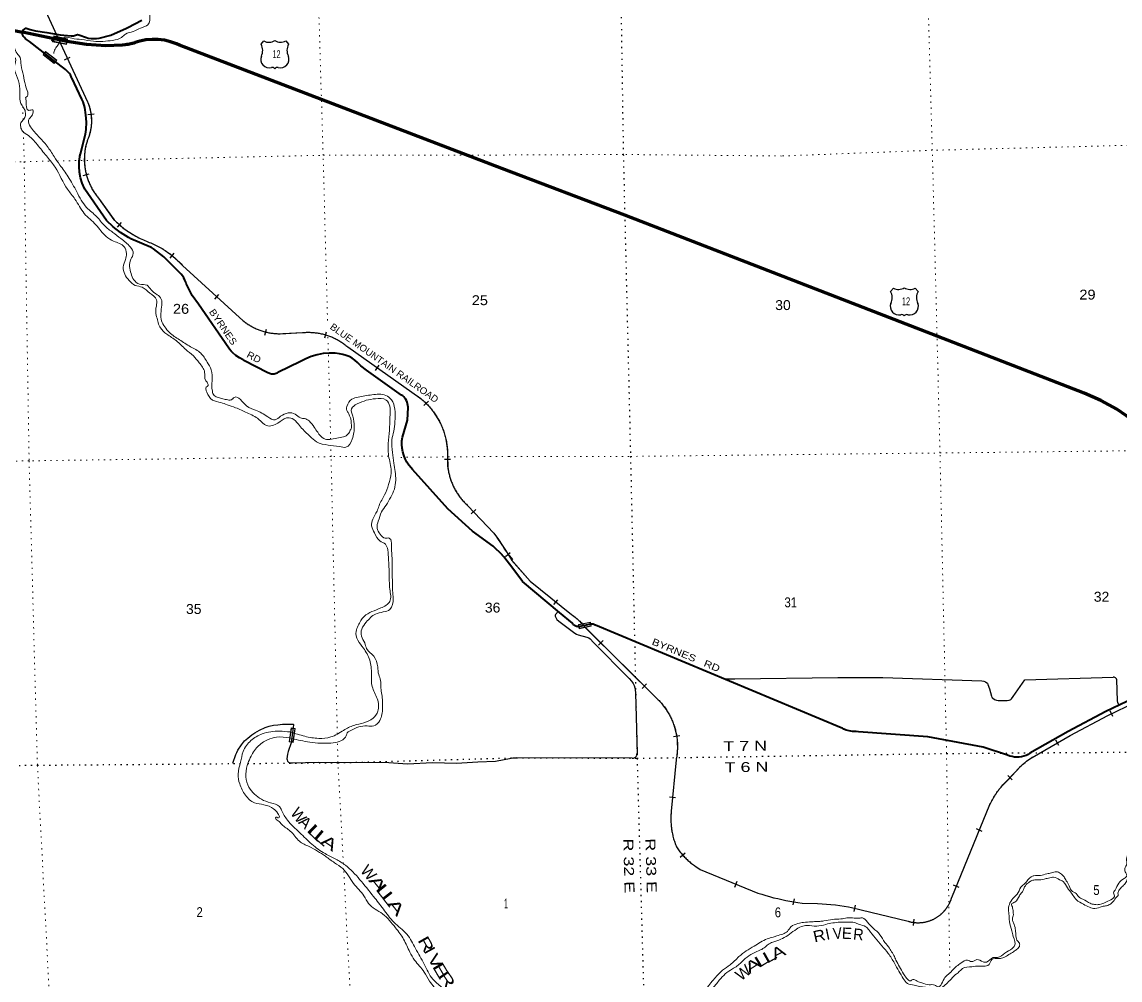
# Model space of a CAD drawing. Header units: feet. Extents: x 505285 to 763886, y -543582 to -353855.
# Drawn here: x 563900 to 583289, y -532716 to -515792 of the extents above; entities that cross this region are included whole.
import ezdxf
from ezdxf.enums import TextEntityAlignment as Align

# ---------------------------------------------------------------- set-up
doc = ezdxf.new("R2010")
doc.units = ezdxf.units.FT
doc.header["$LTSCALE"] = 70
doc.header["$PDMODE"] = 32
doc.header["$PDSIZE"] = 35
doc.linetypes.add('DOTTED', pattern=[1.5, 0.3, -1.2])
for name, color, linetype, lineweight in [('16', 7, 'Continuous', 25), ('20', 7, 'Continuous', 70), ('26', 7, 'Continuous', 40), ('27', 7, 'Continuous', 13), ('29', 7, 'Continuous', 25), ('31', 7, 'Continuous', 13), ('34', 7, 'Continuous', 25), ('39', 7, 'Continuous', 13), ('57', 7, 'Continuous', 13), ('6', 7, 'DOTTED', 25), ('61', 7, 'Continuous', 13), ('7', 7, 'DOTTED', 13)]:
    doc.layers.add(name, color=color, linetype=linetype, lineweight=lineweight)
doc.layers.add('41', color=7, linetype='Continuous')
doc.layers.add('55', color=7, linetype='Continuous')

msp = doc.modelspace()

# ---------------------------------------------------------------- linework, layer by layer
at = {"layer": '16'}
for p, q in [((568122.34, -516185.84), (568173.65, -516127.08)), ((568365.41, -516121.11), (568365.13, -516121.31)), ((568557.5, -516126.99), (568608.89, -516185.84)), ((579237.21, -520551.14), (579288.52, -520492.38)), ((579480.28, -520486.41), (579480, -520486.61)), ((579672.37, -520492.29), (579723.76, -520551.14))]:
    msp.add_line(p, q, dxfattribs=at)
for centre, radius, start, end in [((568264.73, -515969.42), 182.07, 239.97227, 303.45418), ((568466.51, -515969.92), 181.52, 236.33975, 300.08743), ((568466.5, -515969.42), 182.07, 236.54582, 236.59441), ((567929.36, -516296.47), 222.05, 332.97043, 29.75871), ((568801.86, -516296.47), 222.05, 150.24129, 207.02957), ((568268.55, -516451.37), 151.42, 159.09177, 283.81923), ((568462.67, -516451.37), 151.42, 256.18077, 20.90823), ((579044.23, -520661.77), 222.05, 332.97043, 29.75871), ((579379.6, -520334.72), 182.07, 239.97227, 303.45418), ((579581.38, -520335.22), 181.52, 236.33975, 300.08743), ((579581.37, -520334.72), 182.07, 236.54582, 236.59441), ((579916.73, -520661.77), 222.05, 150.24129, 207.02957), ((579383.42, -520816.67), 151.42, 159.09177, 283.81923), ((579577.54, -520816.67), 151.42, 256.18077, 20.90823)]:
    msp.add_arc(centre, radius, start, end, dxfattribs=at)
for centre, major_axis, start_param, end_param in [((568323.89, -516650.19), (-19.56, 51.67), 4.95877769, 6.28318531), ((568407.34, -516650.19), (19.56, 51.67), 0, 1.32637542), ((579438.76, -521015.49), (-19.56, 51.67), 4.95877769, 6.28318531), ((579522.21, -521015.49), (19.56, 51.67), 0, 1.32637542)]:
    msp.add_ellipse(centre, major_axis=major_axis, ratio=0.929097, start_param=start_param, end_param=end_param, dxfattribs=at)
at = {"layer": '20'}
for points in [[(563674.7, -515926.62), (563907.76, -515974.38)], [(572372.79, -518378.67), (566683, -516200.05), (566627.9, -516176.01), (566523.96, -516140.36), (566416.86, -516115.77), (566307.77, -516102.51), (566197.9, -516100.73), (566088.44, -516110.44), (565980.59, -516131.54), (565900.55, -516156.12), (565875.55, -516163.8), (565850.55, -516170.38), (565848.03, -516171.12), (565773, -516187.57), (565749.84, -516192.65), (565723, -516195.47), (565670, -516201.05), (565384.16, -516211.89), (565037.61, -516191.91), (564695.05, -516135.81), (563907.76, -515974.38)], [(589014.96, -526442.06), (588914.28, -526422.33), (588816.2, -526392.19), (588690.58, -526338.09), (588461.23, -526216.76), (588270.81, -526088.91), (588245.81, -526072.13), (588220.81, -526056.93), (584356.74, -523404.72), (583402.39, -522748.88), (583232.38, -522633.23), (582953.01, -522476.45), (582658.78, -522349.74), (580059.83, -521340.35), (574544.87, -519204.71), (572372.79, -518378.67)]]:
    msp.add_lwpolyline(points, dxfattribs=at)
at = {"layer": '26'}
msp.add_line((563907.55, -515974.84), (563907.76, -515974.38), dxfattribs=at)
for points in [[(563907.76, -515974.38), (563924, -515939.05), (563948.6, -515912.33), (563965.28, -515904.54), (563977, -515904.05), (564046, -515926.05), (564141, -515949.05), (564337, -515977.05), (564575, -516017.05), (564772, -516039.05), (564812.02, -516034.21), (564880, -516016.05), (564904.32, -516017.52), (565037.78, -516067.59), (565068, -516078.05), (565124.52, -516084.27), (565215.72, -516085.39), (565263, -516077.05), (565472, -516026.05), (565747, -515900.05), (565767.09, -515890.21)], [(565767.09, -515890.21), (565896, -515827.05), (566014.23, -515758.28)], [(563939.04, -516060.85), (563937.38, -516059.13), (563929.18, -516048.73), (563922.11, -516037.53), (563916.26, -516025.65), (563911.68, -516013.23), (563908.42, -516000.39), (563906.52, -515987.28), (563907.76, -515974.38)], [(564490.84, -516495.26), (564032, -516139.05), (563979, -516104.05), (563961.81, -516087.8), (563942.47, -516065.71), (563939.04, -516060.85)], [(564936.73, -518546.02), (564917.93, -518447.82), (564909.5, -518348.2), (564911.53, -518248.24), (564920.86, -518174.05), (564922.17, -518163.58), (564932.58, -518124.05), (565025, -517773.05), (565035.13, -517689.48), (565039.57, -517559.84), (565030.44, -517430.44), (565007.83, -517302.71), (564979.19, -517203.05), (564975.09, -517188.78), (564958.15, -517153.05), (564780.7, -516778.63), (564776.87, -516770.55), (564754.62, -516728.63), (564739.73, -516704.64), (564718.62, -516677.44), (564694.78, -516652.6), (564668.48, -516630.39), (564640, -516611.05), (564490.84, -516495.26)], [(572547.28, -525424.5), (572427.58, -525265.05), (572408.33, -525239.15), (572386.16, -525215.05), (572382.66, -525211.24), (572219.67, -525054.78), (571854, -524786.05), (571421, -524395.05), (570798, -523695.05), (570774.12, -523670.66), (570732.15, -523620.37), (570695.67, -523565.96), (570665.08, -523508.05), (570640.71, -523447.25), (570622.83, -523384.23), (570611.63, -523319.7), (570607.24, -523254.34), (570609.71, -523188.89), (570619, -523124.05), (570709, -522824.05), (570718.12, -522601.03), (570718.06, -522598.29), (570715.61, -522567.29), (570709.93, -522536.72), (570701.08, -522506.9), (570689.17, -522478.17), (570674.32, -522450.85), (570662.23, -522434.88), (570644.76, -522415.79), (570625.39, -522398.63), (570604.33, -522383.59), (569985, -521945.05), (569882, -521868.05), (569865.59, -521847.99), (569824.53, -521804.87), (569779.2, -521766.27), (569730.08, -521732.63), (569677.71, -521704.31), (569622.67, -521681.62), (569565.56, -521664.8), (569507, -521654.05), (569432.25, -521645.15), (569325.04, -521642.01), (569218.09, -521650.08), (569112.57, -521669.3), (569009.64, -521699.44), (568910.42, -521740.17), (568816, -521791.05), (568417, -521987.05), (568403.94, -521994.89), (568388.61, -522002.13), (568372.6, -522007.73), (568356.1, -522011.63), (568339.27, -522013.78), (568322.32, -522014.16), (568305.42, -522012.77), (568288.76, -522009.62), (568272.52, -522004.74), (568256.87, -521998.19), (568242, -521990.05), (567820, -521770.05), (567804.72, -521762.85), (567739.16, -521726.64), (567677.75, -521683.78), (567621.16, -521634.74), (567595, -521606.77), (567564.9, -521574.6), (567552.89, -521557.05), (567019, -520777.05), (566906, -520626.05), (566798, -520414.05), (566791.34, -520390.03), (566776.99, -520351.22), (566758.66, -520314.12), (566736.55, -520279.14), (566710.9, -520246.66), (566682, -520217.05), (566407, -519940.05), (566220, -519801.56), (566188.6, -519778.31), (566170, -519770.35), (565821, -519621.05), (565778.6, -519598.71), (565639.89, -519513.15), (565510.89, -519413.57), (565393, -519301.05), (565011, -518747.05), (565004.49, -518733.85), (564965.68, -518641.71), (564936.73, -518546.02)], [(573942.54, -526430.59), (573722.87, -526475.6), (573719.93, -526475.29), (573706.68, -526473.49), (573693.69, -526470.32), (573681.1, -526465.81), (573669.05, -526460), (573657.68, -526452.97), (573647.11, -526444.79), (573637.44, -526435.55), (573628.8, -526425.35), (573621.27, -526414.3), (573390.44, -526224.49), (572740.85, -525677.85), (572547.28, -525424.5)], [(583533, -527734.7), (583039.71, -527970.73), (582371.12, -528324.6), (581697.47, -528710.77), (581667.39, -528729.31), (581629.61, -528747.85), (581590.09, -528762.34), (581549.27, -528772.62), (581507.6, -528778.58), (581465.54, -528780.15), (581423.54, -528777.31), (581382.07, -528770.1), (581341.58, -528758.59), (581302.52, -528742.92), (580870.23, -528603.46), (579894, -528420.34), (578670.11, -528329.55), (578627.86, -528326.42), (578620.11, -528326.65), (578619.35, -528326.67), (578562.67, -528324.06), (578506.57, -528315.54), (578451.67, -528301.2), (578413.17, -528286.7), (578388.17, -528269.47), (578363.17, -528259.04), (574028.32, -526450.08), (574022.04, -526445.87), (574011.69, -526440.16), (574000.79, -526435.56), (573989.48, -526432.13), (573977.87, -526429.9), (573966.09, -526428.89), (573954.27, -526429.12), (573942.54, -526430.59)]]:
    msp.add_lwpolyline(points, dxfattribs=at)
at = {"layer": '29'}
for p, q in [((574736.51, -527642.67), (574760.5, -528709.42)), ((574677.68, -528797.68), (572630.59, -528788.63))]:
    msp.add_line(p, q, dxfattribs=at)
for points in [[(573366.92, -526205.86), (573321.64, -526260.26), (573315.97, -526273.17), (573315.97, -526286.6), (573325.77, -526311.91), (573346.94, -526345.48), (573379.46, -526378.02), (573662.38, -526588.75), (573691.82, -526606.84), (573720.21, -526617.68), (573877.16, -526656.93), (573908.66, -526669.85), (573930.85, -526687.92), (573994.87, -526751.97), (574620.6, -527390.37), (574662.17, -527437.1), (574678.95, -527459.05), (574690.81, -527479.21), (574708.9, -527513.28), (574722.58, -527554.87), (574730.07, -527591.79), (574736.51, -527642.67)], [(576308, -527397.05), (576487, -527393.05), (578307, -527370.05), (579099, -527370.05), (580849, -527433.05)], [(581400, -527705.05), (581608, -527414.05), (583169.64, -527364.11)], [(583269, -527855.05), (583248.78, -527814.94), (583243.62, -527786.02), (583234.33, -527415.16), (583229.16, -527397.6), (583222.97, -527387.27), (583211.61, -527376.94), (583200.25, -527369.71), (583185.8, -527365.57), (583169.64, -527364.11)], [(580849, -527433.05), (580886.78, -527437.36), (580912.07, -527447.17), (580937.37, -527463.19), (580946.67, -527474.55), (580957.51, -527492.62), (580982.29, -527573.2), (581017.4, -527703.36), (581028.24, -527724.54), (581037.53, -527732.81), (581071.09, -527759.15), (581105.68, -527772.06), (581137.17, -527777.74), (581298.26, -527777.74), (581330.78, -527772.06), (581347.3, -527765.87), (581360.21, -527759.15), (581372.09, -527747.27), (581400, -527705.05)], [(567622, -528884.05), (567677.47, -528731.02), (567693.17, -528696.08), (567714.43, -528656.57), (567776.7, -528560.84), (567830.88, -528492.47), (567886.06, -528443.33), (567961.5, -528383.06), (568011.62, -528348.11), (568095.66, -528300.51), (568191.85, -528256.94), (568267.8, -528232.64), (568343.74, -528216.42), (568419.68, -528205.28), (568501.7, -528198.19), (568575.62, -528195.16), (568687, -528197.05), (568693.08, -528202.25), (568694.09, -528205.28), (568690.04, -528256.94), (568651.56, -528528.42), (568600.93, -528678.35), (568589.29, -528727.47), (568582.7, -528767.49), (568578.16, -528808.52), (568580.68, -528828.27), (568588.28, -528847.01), (568607.01, -528864.74), (568619.67, -528875.37), (568635.36, -528880.94), (568675, -528881.05)], [(574677.68, -528797.68), (574696.99, -528794.23), (574712.99, -528788.03), (574732.09, -528776.67), (574742.68, -528765.05), (574752.23, -528754.46), (574754.81, -528748.78), (574757.91, -528740), (574760.5, -528709.42)], [(568675, -528881.05), (569134, -528865.05), (569488, -528875.05), (569955, -528869.05), (570381, -528875.05), (570705, -528897.05), (571152, -528876.05), (571573, -528886.05), (571948, -528863.05), (572263, -528851.05), (572537, -528794.05), (572568.9, -528790.79), (572630.59, -528788.63)]]:
    msp.add_lwpolyline(points, dxfattribs=at)
at = {"layer": '31'}
for p, q in [((568726.34, -528271.69), (568689.94, -528519.02)), ((568689.94, -528519.02), (568615.74, -528508.1))]:
    msp.add_line(p, q, dxfattribs=at)
msp.add_lwpolyline([(568615.74, -528508.1), (568652.14, -528260.77), (568726.34, -528271.69)], dxfattribs=at)
msp.add_lwpolyline([(568658.89, -528269.84), (568717.26, -528278.43), (568683.19, -528509.93), (568624.82, -528501.34)], close=True, dxfattribs=at)
at = {"layer": '34', "lineweight": 13}
for p, q in [((564183, -515309.05), (565059, -517201.05)), ((565251, -518903.05), (565525, -519287.05)), ((566734, -520095.05), (567805, -521071.05)), ((568505, -521298.05), (568852, -521280.05)), ((569652, -521533.05), (570879, -522400.05)), ((571414, -523478.05), (571417, -523630.05)), ((571774, -524339.05), (572234, -524823.05)), ((572435, -525125.05), (572567, -525286.05)), ((573861.11, -526503.4), (575135.27, -527766.17)), ((575450.65, -528825.21), (575363.63, -529735.84)), ((581307.78, -529182.68), (581523.64, -528950.12)), ((580319.35, -531255.8), (580991.35, -529618.21)), ((575877, -530762.72), (576892.46, -531179.66)), ((577675.64, -531358.63), (577949.14, -531364.34)), ((578548.15, -531434.44), (579548.35, -531679.09))]:
    msp.add_line(p, q, dxfattribs=at)
at = {"layer": '34'}
for p, q in [((564653.95, -516459.76), (564754.32, -516413.29)), ((565065.55, -517429.25), (565175.1, -517413.96)), ((564981.75, -518502.24), (565088.99, -518475.16)), ((565585.42, -519416.02), (565657.12, -519331.79)), ((566517.56, -519964.75), (566586.97, -519878.62)), ((567304.55, -520687.38), (567379.06, -520605.62)), ((568188.11, -521324.05), (568215.45, -521216.87)), ((569246.69, -521371.2), (569279.11, -521265.45)), ((570141.07, -521947.33), (570204.9, -521856.99)), ((570998.81, -522568.63), (571076.99, -522490.38)), ((571358.63, -523515.96), (571469.22, -523513.78)), ((571834.58, -524480.45), (571914.76, -524404.25)), ((572437.86, -525235.89), (572523.39, -525165.76)), ((573294.49, -526083.56), (573363.93, -525997.46)), ((574082.87, -526798.5), (574160.73, -526719.93)), ((574852.24, -527564.67), (574930.1, -527486.1)), ((583162.96, -528062.65), (583115.22, -527962.87)), ((575405.77, -528415.17), (575515.08, -528398.32)), ((582209.71, -528572.76), (582154.15, -528477.12)), ((581387.24, -529179.55), (581306.17, -529104.3)), ((575331.51, -529482.17), (575441.61, -529492.69)), ((580855.67, -530089.76), (580753.34, -530047.77)), ((575525.15, -530543.76), (575608.51, -530471.05)), ((576486.44, -531073.61), (576528.45, -530971.29)), ((580451.04, -531082.69), (580348.71, -531040.7)), ((577519.86, -531389.75), (577538.65, -531280.75)), ((578593.48, -531503.29), (578619.76, -531395.85)), ((579642.39, -531753.2), (579656, -531643.43))]:
    msp.add_line(p, q, dxfattribs=at)
for points in [[(563993.59, -514951.59), (564013.91, -514983.03), (564033.9, -515015.05), (564053.11, -515047.19), (564072, -515079.6), (564090.25, -515112.59), (564107.73, -515145.68), (564124.73, -515179.2), (564141.26, -515212.84), (564157.14, -515247.06), (564172.41, -515281.24), (564184, -515308.61), (564583.46, -516171.38)], [(564583.46, -516171.38), (565060, -517200.62), (565065.86, -517214.95), (565071.35, -517229.33), (565076.59, -517243.81), (565081.7, -517258.43), (565086.45, -517273.12), (565090.93, -517287.81), (565095.27, -517302.66), (565099.26, -517317.57), (565102.96, -517332.49), (565106.46, -517347.6), (565109.64, -517362.63), (565112.66, -517377.75), (565115.35, -517393), (565117.73, -517408.18), (565119.87, -517423.47), (565121.8, -517438.75), (565123.41, -517454.16), (565124.79, -517469.47), (565125.84, -517484.93), (565126.66, -517500.27), (565127.24, -517515.74), (565127.51, -517531.13), (565127.49, -517546.54), (565127.28, -517561.94), (565126.71, -517577.39), (565125.94, -517592.84), (565124.86, -517608.22), (565123.58, -517623.58), (565121.91, -517638.92), (565120.04, -517654.24), (565117.93, -517669.47), (565115.55, -517684.72), (565112.86, -517699.91), (565109.88, -517715.11), (565106.77, -517730.19), (565103.25, -517745.24), (565099.5, -517760.19), (565095.56, -517775.13), (565091.35, -517789.9), (565086.78, -517804.71), (565082.06, -517819.39), (565076.99, -517833.94), (565071.82, -517848.44), (565066.24, -517862.91), (565060.48, -517877.17), (565054.49, -517891.32), (565050.03, -517901.44), (565044.62, -517919.21), (565039.64, -517937.07), (565034.95, -517955.03), (565030.45, -517973.15), (565026.38, -517991.29), (565022.64, -518009.42), (565019.09, -518027.72), (565015.96, -518046.04), (565013.17, -518064.36), (565010.67, -518082.87), (565008.52, -518101.29), (565006.58, -518119.76), (565005.04, -518138.35), (565003.87, -518156.83), (565003.01, -518175.41), (565002.39, -518193.96), (565002.18, -518212.62), (565002.22, -518231.15), (565002.67, -518249.8), (565003.4, -518268.32), (565004.42, -518286.93), (565005.82, -518305.43), (565007.55, -518323.93), (565009.52, -518342.38), (565011.92, -518360.86), (565014.56, -518379.3), (565017.58, -518397.63), (565020.82, -518415.92), (565024.53, -518434.14), (565028.48, -518452.31), (565032.69, -518470.36), (565037.25, -518488.38), (565042.17, -518506.3), (565047.43, -518524.22), (565052.85, -518541.96), (565058.75, -518559.63), (565064.9, -518577.15), (565071.29, -518594.65), (565077.99, -518611.89), (565085.12, -518629.16), (565092.41, -518646.25)], [(565092.41, -518646.25), (565100.11, -518663.13), (565107.94, -518679.96), (565116.24, -518696.7), (565124.73, -518713.16), (565133.49, -518729.49), (565142.59, -518745.81), (565152.02, -518761.78), (565161.58, -518777.69), (565171.54, -518793.38), (565181.74, -518809.03), (565192.17, -518824.32), (565202.96, -518839.49), (565213.92, -518854.49), (565225.13, -518869.35), (565236.69, -518883.87), (565248.48, -518898.34), (565251.87, -518902.38), (565525.84, -519286.34), (565547.26, -519307.52), (565569.1, -519328.15), (565591.32, -519348.42), (565613.9, -519368.57), (565636.85, -519388.1), (565660.04, -519407.15), (565683.6, -519426.07), (565707.53, -519444.39), (565731.69, -519462.21), (565756.35, -519479.79), (565781.13, -519496.76), (565806.16, -519513.49), (565831.66, -519529.73), (565857.29, -519545.36), (565883.3, -519560.62), (565909.42, -519575.52), (565936.03, -519589.93), (565962.63, -519603.84), (565989.74, -519617.28), (566016.84, -519630.23), (566044.3, -519642.8), (566071.89, -519654.77), (566099.72, -519666.25), (566124.39, -519676.03), (566149.09, -519685.29), (566173.46, -519695.07), (566197.68, -519705.27), (566221.93, -519715.81), (566245.83, -519726.87), (566269.42, -519738.3), (566293.06, -519750.06), (566316.35, -519762.34), (566339.34, -519774.98), (566362.32, -519788.11), (566384.85, -519801.55), (566407.28, -519815.27), (566429.51, -519829.58), (566451.3, -519844.19), (566472.92, -519859.23), (566494.29, -519874.5), (566515.47, -519890.34), (566536.26, -519906.35), (566556.83, -519922.93), (566577.02, -519939.69), (566597.06, -519956.88), (566616.65, -519974.38), (566635.95, -519992.26), (566654.99, -520010.37), (566673.7, -520028.99), (566692.15, -520047.84), (566710.16, -520067.02), (566727.94, -520086.42), (566734.78, -520094.28), (567807.46, -521071.82), (567821.23, -521082.84), (567835.49, -521093.69), (567849.93, -521104.41), (567864.45, -521114.72), (567879.28, -521124.82), (567894.21, -521134.7), (567909.31, -521144.37), (567924.6, -521153.61), (567940.1, -521162.74), (567955.68, -521171.56), (567971.44, -521180.06), (567987.29, -521188.25), (568003.35, -521196.23), (568019.48, -521203.99), (568035.8, -521211.33), (568052.21, -521218.46), (568068.82, -521225.27), (568085.51, -521231.88), (568102.28, -521238.06), (568119.14, -521244.03), (568136.09, -521249.7), (568153.23, -521255.04), (568170.36, -521260.08), (568187.67, -521264.9), (568204.96, -521269.32), (568222.45, -521273.51), (568239.91, -521277.3), (568257.48, -521280.88)], [(568257.48, -521280.88), (568275.02, -521284.14), (568292.73, -521287.09), (568310.45, -521289.64), (568328.14, -521291.96), (568346.03, -521293.98), (568363.79, -521295.7), (568381.64, -521297.1), (568399.57, -521298.09), (568417.39, -521298.88), (568435.29, -521299.35), (568453.27, -521299.4), (568458.46, -521299.37), (568851.92, -521278.96), (568870.54, -521277.26), (568889.13, -521275.99), (568907.74, -521275.04), (568926.49, -521274.29), (568945.18, -521273.97), (568963.78, -521274), (568982.51, -521274.22), (569001.18, -521274.88), (569019.77, -521275.87), (569038.5, -521277.16), (569057.05, -521278.8), (569075.62, -521280.65), (569094.23, -521282.92), (569112.66, -521285.55), (569131.11, -521288.48), (569149.48, -521291.64), (569167.9, -521295.23), (569186.12, -521299.05), (569204.38, -521303.3), (569222.46, -521307.78), (569240.56, -521312.57), (569258.48, -521317.72), (569276.32, -521323.19), (569294.08, -521328.88), (569311.77, -521335.01), (569329.38, -521341.36), (569346.81, -521348.05), (569364.15, -521354.97), (569381.32, -521362.34), (569398.4, -521369.92), (569415.29, -521377.74), (569432.11, -521385.89), (569448.74, -521394.39), (569465.3, -521403.21), (569481.65, -521412.16), (569497.83, -521421.55), (569513.83, -521431.18), (569529.72, -521441.03), (569545.33, -521451.13), (569560.88, -521461.66), (569576.21, -521472.32), (569591.27, -521483.33), (569606.22, -521494.46), (569621, -521506.03), (569635.47, -521517.75), (569649.76, -521529.69), (569652.67, -521532.19), (570926.69, -522432.41), (570932.99, -522437.34), (570950.44, -522451.34), (570967.5, -522465.69), (570984.23, -522480.27), (571000.92, -522495.13), (571017.2, -522510.34), (571033.17, -522525.78), (571049.01, -522541.6), (571064.42, -522557.6), (571079.68, -522573.8), (571094.66, -522590.42), (571109.19, -522607.19), (571123.51, -522624.28), (571137.57, -522641.51), (571151.35, -522659.15), (571164.76, -522676.86), (571177.87, -522694.98), (571190.63, -522713.15), (571203.16, -522731.64), (571215.27, -522750.29), (571227.05, -522769.18), (571238.58, -522788.21), (571249.71, -522807.57), (571260.59, -522827.08), (571271.03, -522846.74), (571281.23, -522866.54), (571290.92, -522886.61), (571300.36, -522906.81), (571309.43, -522927.06), (571318.19, -522947.56), (571326.52, -522968.22)], [(571326.52, -522968.24), (571334.51, -522989.13), (571342.23, -523009.99), (571349.45, -523031.11), (571356.3, -523052.29), (571362.91, -523073.61), (571369.06, -523094.91), (571374.8, -523116.56), (571380.25, -523138.16), (571385.19, -523159.85), (571389.93, -523181.56), (571394.19, -523203.56), (571398.04, -523225.42), (571401.54, -523247.36), (571404.73, -523269.53), (571407.34, -523291.61), (571409.77, -523313.72), (571411.67, -523335.92), (571413.32, -523358.25), (571414.48, -523380.39), (571415.21, -523402.7), (571415.65, -523424.95), (571415.75, -523447.27), (571415.27, -523469.51), (571415.1, -523477.07), (571415.1, -523478.04), (571418.09, -523629.99), (571419.92, -523648.8), (571422.18, -523667.48), (571424.74, -523686.15), (571427.55, -523704.9), (571430.77, -523723.51), (571434.3, -523741.97), (571438.06, -523760.53), (571442.24, -523778.93), (571446.73, -523797.2), (571451.56, -523815.56), (571456.69, -523833.66), (571462.04, -523851.75), (571467.81, -523869.79), (571473.89, -523887.59), (571480.3, -523905.36), (571486.9, -523923.01), (571493.94, -523940.61), (571501.18, -523957.97), (571508.85, -523975.3), (571516.71, -523992.4), (571524.89, -524009.46), (571533.38, -524026.28), (571542.18, -524042.97), (571551.19, -524059.52), (571560.62, -524075.93), (571570.25, -524092.21), (571580.19, -524108.24), (571590.32, -524124.15), (571600.88, -524139.8), (571611.64, -524155.33), (571622.6, -524170.63), (571633.87, -524185.77), (571645.44, -524200.68), (571657.33, -524215.45), (571669.3, -524230.01), (571681.68, -524244.29), (571694.26, -524258.35), (571707.05, -524272.27), (571720.02, -524285.86), (571733.41, -524299.3), (571746.9, -524312.51), (571760.67, -524325.38), (571774.48, -524338.06), (571774.7, -524338.2), (572234.85, -524822.36), (572313.63, -524936.41), (572389.3, -525051.56), (572435.89, -525124.41), (572542.25, -525294.73)], [(572544.11, -525296.5), (572874.07, -525671.01), (573601.14, -526257.38), (573618.45, -526269.53), (573635.42, -526282.04), (573652.18, -526294.83), (573668.9, -526307.91), (573685.25, -526321.31), (573701.29, -526334.94), (573717.29, -526348.83), (573732.92, -526363.07), (573748.24, -526377.52), (573763.45, -526392.34), (573778.26, -526407.34), (573792.92, -526422.52), (573793.61, -526423.26)], [(573849.36, -526486.96), (573861.92, -526502.65), (573861.95, -526502.69), (575136.05, -527765.4), (575150.46, -527780.27), (575164.46, -527795.37), (575178.2, -527810.73), (575191.85, -527826.33), (575205.09, -527842.19), (575217.99, -527858.2), (575230.8, -527874.47), (575243.18, -527890.98), (575255.24, -527907.67), (575267.12, -527924.67), (575278.58, -527941.77), (575289.88, -527959.02), (575300.84, -527976.61), (575311.38, -527994.28), (575321.66, -528012.19), (575331.7, -528030.19), (575341.4, -528048.52), (575350.76, -528066.85), (575359.79, -528085.5), (575368.48, -528104.16), (575376.91, -528123.06), (575384.92, -528142.05), (575392.61, -528161.18), (575400.04, -528180.41), (575407.04, -528199.89), (575413.8, -528219.45), (575420.14, -528239.07), (575426.23, -528258.79), (575431.81, -528278.67), (575437.14, -528298.63), (575442.13, -528318.59), (575446.8, -528338.72), (575451.03, -528358.92), (575454.95, -528379.27), (575458.6, -528399.55), (575461.75, -528420.01), (575464.57, -528440.44), (575467.13, -528460.96), (575469.28, -528481.39), (575471, -528502.07), (575472.48, -528522.66), (575473.45, -528543.25), (575474.26, -528563.84), (575474.57, -528584.59), (575474.53, -528605.17), (575474.17, -528625.73), (575473.47, -528646.48), (575472.27, -528667.04), (575470.91, -528687.61), (575469.04, -528708.17), (575466.92, -528728.81), (575464.39, -528749.2), (575461.42, -528769.67), (575458.22, -528790.04), (575454.68, -528810.43), (575451.73, -528825.37), (575364.72, -529735.95), (575362.52, -529758.08), (575360.84, -529780.13), (575359.54, -529802.22), (575358.48, -529824.46), (575357.93, -529846.63), (575357.79, -529868.72), (575357.87, -529890.96), (575358.48, -529913.12), (575359.48, -529935.19), (575360.85, -529957.43), (575362.62, -529979.46), (575364.65, -530001.52), (575367.18, -530023.62), (575370.11, -530045.52), (575373.43, -530067.45), (575377.01, -530089.3), (575381.09, -530111.19), (575385.46, -530132.85), (575390.34, -530154.56), (575395.48, -530176.05), (575401.01, -530197.58), (575406.94, -530218.9)], [(579989.63, -531643.92), (579999.32, -531639.28), (580008.96, -531634.36), (580018.44, -531629.33), (580027.85, -531624.14), (580037.24, -531618.76), (580046.42, -531613.19), (580055.58, -531607.55), (580064.6, -531601.67), (580073.6, -531595.66), (580082.39, -531589.52), (580091.1, -531583.16), (580099.72, -531576.71), (580108.25, -531570.11), (580116.59, -531563.32), (580124.89, -531556.39), (580133.04, -531549.35), (580141.04, -531542.14), (580148.89, -531534.82), (580156.66, -531527.35), (580164.32, -531519.77), (580171.78, -531512.02), (580179.13, -531504.16), (580186.35, -531496.14), (580193.47, -531488.02), (580200.38, -531479.77), (580207.18, -531471.43), (580213.8, -531462.97), (580220.3, -531454.35), (580226.62, -531445.67), (580232.86, -531436.84), (580238.86, -531427.94), (580244.77, -531418.88), (580250.45, -531409.76), (580256.03, -531400.53), (580261.43, -531391.26), (580266.69, -531381.82), (580271.71, -531372.31), (580276.61, -531362.75), (580281.37, -531353.03), (580285.95, -531343.32), (580290.35, -531333.5), (580294.54, -531323.53), (580298.59, -531313.6), (580302.48, -531303.56), (580306.16, -531293.39), (580309.69, -531283.23), (580313.06, -531273.03), (580316.19, -531262.7), (580318.31, -531255.44), (580990.34, -529617.77), (581000.9, -529595.44), (581011.91, -529573.5), (581023.28, -529551.74), (581034.98, -529529.97), (581047.14, -529508.56), (581059.61, -529487.47), (581072.41, -529466.36), (581085.65, -529445.61), (581099.22, -529425.19), (581113.23, -529404.8), (581127.5, -529384.86), (581142.03, -529365.02), (581157.08, -529345.43), (581172.38, -529326.27), (581188.07, -529307.3), (581203.95, -529288.56), (581220.35, -529270.07), (581236.88, -529251.95), (581253.92, -529234.07), (581271.11, -529216.57), (581288.67, -529199.23), (581306.51, -529182.35), (581307, -529181.9), (581517.99, -528954.59), (581522.38, -528950.52), (581545, -528930.01), (581568.06, -528909.85), (581591.66, -528890.17), (581615.31, -528870.87), (581639.38, -528851.92), (581664, -528833.45), (581688.66, -528815.38), (581713.62, -528797.75), (581744.17, -528777.2), (581740.65, -528782.11), (582409.2, -528393.72), (583075.2, -528041.22), (583564.35, -527807.17)], [(575406.94, -530218.9), (575413.27, -530240.13), (575419.86, -530261.26), (575426.97, -530282.32), (575434.35, -530303.28), (575442.13, -530324.02), (575450.19, -530344.66), (575457.94, -530363.24), (575469.27, -530380.8), (575480.98, -530398.06), (575493, -530415.14), (575505.29, -530432.19), (575517.91, -530448.87), (575530.78, -530465.28), (575543.9, -530481.65), (575557.37, -530497.65), (575571.09, -530513.37), (575585.17, -530528.99), (575599.41, -530544.22), (575613.87, -530559.32), (575628.72, -530574.16), (575643.76, -530588.61), (575659.1, -530602.85), (575674.56, -530616.88), (575690.45, -530630.64), (575706.39, -530644.08), (575722.75, -530657.25), (575739.19, -530670.1), (575755.92, -530682.75), (575772.82, -530695.01), (575789.97, -530706.97), (575807.25, -530718.7), (575824.88, -530730.07), (575842.64, -530741.22), (575860.57, -530751.96), (575877.48, -530761.74), (576892.83, -531178.63), (576962.46, -531201.33), (577032.26, -531222.3), (577102.45, -531242.08), (577173.31, -531261.21), (577244.29, -531278.61), (577315.27, -531294.7), (577386.91, -531310.12), (577458.68, -531323.81), (577530.45, -531336.18), (577603.02, -531347.5), (577675.3, -531357.36), (577675.83, -531357.54), (577949.18, -531363.25), (578028.06, -531367.62), (578106.39, -531373.77), (578184.66, -531381.27), (578263.32, -531389.69), (578341.46, -531399.91), (578419.06, -531411.44), (578497.08, -531423.9), (578548.38, -531433.37), (579548.63, -531678.03), (579559.03, -531681.07), (579569.4, -531683.83), (579579.83, -531686.43), (579590.37, -531688.91), (579600.9, -531691.15), (579611.44, -531693.19), (579622.06, -531695.13), (579632.7, -531696.82), (579643.33, -531698.3), (579654.07, -531699.64), (579664.74, -531700.76), (579675.45, -531701.76), (579686.24, -531702.52), (579696.95, -531703.08), (579707.73, -531703.45), (579718.48, -531703.68), (579729.29, -531703.68), (579740.03, -531703.54), (579750.83, -531703.15), (579761.55, -531702.6), (579772.32, -531701.88), (579783.03, -531700.95), (579793.73, -531699.82), (579804.41, -531698.55), (579815.1, -531697.04), (579825.77, -531695.39), (579836.37, -531693.52), (579846.94, -531691.52), (579857.47, -531689.24), (579867.97, -531686.83), (579878.39, -531684.27), (579888.81, -531681.51), (579899.16, -531678.54), (579909.51, -531675.37), (579919.75, -531672.12), (579929.94, -531668.59), (579940.05, -531664.9), (579950.15, -531661.08), (579960.08, -531657.09), (579970.04, -531652.84), (579979.9, -531648.49), (579989.63, -531643.92)]]:
    msp.add_lwpolyline(points, dxfattribs=at)
at = {"layer": '34', "lineweight": 13}
for points in [[(572542.41, -525296.22), (572873.31, -525671.8), (573600.48, -526258.25)], [(581736.78, -528785.63), (582409.74, -528394.68), (583075.7, -528042.2), (583567.53, -527806.86)]]:
    msp.add_lwpolyline(points, dxfattribs=at)
for centre, radius, start, end in [((564243.61, -517539.47), 882.83, 335.8225, 22.54057), ((566067.3, -518217.12), 1066.23, 162.75593, 220.03982), ((566746.68, -518065.67), 1727.5, 224.99281, 248.87206), ((565602.99, -521091.48), 1507.34, 41.38018, 69.77837), ((568451.78, -520273.45), 1027.08, 230.68231, 273.08198), ((568955.46, -522344.22), 1069.19, 49.34792, 95.55298), ((570139.04, -523437.07), 1275.58, 358.20423, 54.54292), ((572495.23, -523531.51), 1082.72, 185.22157, 228.23131), ((565747.38, -529358.19), 7914.79, 32.33308, 34.95946), ((572911, -527252.38), 1209.83, 38.24926, 55.25686), ((574291.63, -528593.88), 1181.88, 348.71284, 44.45402), ((582710.62, -530242.79), 1754.42, 123.60054, 132.82048), ((582268.42, -530213.33), 1408.93, 132.98619, 155.014), ((576628.13, -529868.76), 1271.46, 173.99913, 202.91126), ((576468.95, -529718.93), 1199.95, 212.50444, 240.44153), ((578212.7, -527205.34), 4187.86, 251.6239, 262.63202), ((579724.76, -531086.6), 618.2, 253.41954, 344.11529), ((577725.3, -535871.46), 4512.68, 79.49373, 87.15675)]:
    msp.add_arc(centre, radius, start, end, dxfattribs=at)
at = {"layer": '39'}
for points in [[(566159.93, -515668.17), (566124, -515840.05), (565996, -515900.05), (565861, -515960.05), (565726, -516005.05), (565659, -516065.05), (565501, -516117.05), (565163, -516132.05), (564953, -516102.05), (564781, -516080.05), (564658.55, -516062.02), (564557, -516169.05)], [(568985.24, -523109.36), (568857.24, -522986.59), (568780.43, -522898.47), (568671.12, -522797.25), (568570.45, -522786.15), (568418.61, -522878.99), (568219.14, -522921.01), (568085.53, -522812.47), (567875.5, -522698.14), (567672.12, -522605.71), (567522.1, -522553.88), (567412.6, -522514.93), (567264.82, -522471.07), (567164.43, -522331.42), (567148.88, -522279.66), (567151.84, -522243.42), (567187.12, -522214.27), (567177.81, -522170.35), (567140.2, -522119.24), (567126.16, -521981.07), (567028.9, -521811.21), (566927.09, -521691.69), (566791.31, -521577.18), (566628.35, -521425.32), (566456.3, -521305.85), (566344.75, -521196.66), (566278.83, -520999.77), (566261.47, -520885.79), (566273.35, -520811.13), (566276.16, -520700.59), (566158.31, -520581.54), (566020.87, -520479.13), (565901.45, -520444.48), (565790.55, -520357.37), (565715.04, -520245.11), (565689.37, -520121.34), (565725.62, -519987.71), (565744.71, -519884.72), (565705.06, -519763.37), (565621.04, -519703.58), (565517.55, -519664.45), (565388.77, -519583.88), (565206.13, -519376.36), (565001.61, -519175.51), (564835.68, -518921.3), (564706.23, -518748.36), (564486.21, -518359.17), (564352.63, -518182.34), (564190.33, -517984.26), (564014.35, -517798.64), (563911.7, -517719.31), (563877.46, -517646), (563881.44, -517575.59), (563931.77, -517511.85), (563959.83, -517372.44), (563927.89, -517309.11), (563881.44, -517230.14), (563864.63, -517065.94), (563851.19, -516879.55), (563785.5, -516690.68), (563768.08, -516574.7), (563791, -516465.57), (563775.86, -516427.86), (563759.99, -516434.35), (563683.63, -516223.7), (563554.02, -515976.46), (563513.79, -515835.51)], [(563583.89, -515849.6), (563600.73, -515995.17), (563674.29, -516109.49), (563762.3, -516237.45), (563815.75, -516350.36), (563865.92, -516419.18), (563883.92, -516555.23), (563929.32, -516736.66), (563960.46, -516910.48), (563982.51, -517116.7), (563964.69, -517125.26)], [(564557, -516169.05), (564511, -516233.05), (564467, -516311.05), (564462, -516347.05)], [(563964.69, -517125.26), (563974.87, -517199.27), (564023.53, -517354.5), (564089.53, -517346.53), (564084.01, -517433.06), (564014.51, -517527.49), (564053.98, -517642.82), (564193.4, -517813.45), (564344.91, -517985.74), (564466.63, -518168.94), (564571.38, -518320.51), (564713.8, -518525.2), (564868.11, -518793.81), (565042.7, -519069.86), (565222.05, -519233.29), (565357.05, -519390), (565507.05, -519510.11), (565648.67, -519618.42), (565813.52, -519766.21), (565865.02, -519881.18), (565823.88, -519984.82), (565801.43, -520110.01), (565827.21, -520237.79), (565876.54, -520346.8), (565975.06, -520422.23), (566108.16, -520444.43), (566180.74, -520524.64), (566287.57, -520609.87), (566360.03, -520686.07), (566369.19, -520794.25), (566353.39, -520941.34), (566365.26, -521073.54), (566420.43, -521176.36), (566505.67, -521278.29), (566679.96, -521405.72), (566878.2, -521528.43), (567056.09, -521641.7), (567169.04, -521799.05), (567241.29, -521937.52), (567257.03, -522133.88), (567262.04, -522306.46), (567263.74, -522311.48)], [(567263.74, -522311.48), (567273, -522357.05), (567294, -522388.05), (567329, -522415.05), (567408, -522436.05), (567489, -522460.05), (567536, -522467.05), (567576, -522471.05), (567598, -522466.05), (567614, -522455.05), (567621.47, -522447.3)], [(567621.47, -522447.3), (567652.78, -522423.51), (567867.93, -522575.85), (568026.61, -522649.51), (568242.84, -522769.68), (568372.75, -522820.09), (568467.25, -522757.05), (568598.02, -522698.98), (568725.11, -522721.35), (568819.33, -522786.87), (568887.92, -522798.91), (568971.41, -522840.64), (569060.84, -522948.47), (569121.73, -523041.08), (569229.33, -523152.39), (569459.93, -523145.61), (569662.42, -523069.36), (569697.59, -523001.2)], [(568638.3, -528333.96), (568896.35, -528410.25), (569140.26, -528447.26), (569354.3, -528422.89), (569579.69, -528305.8), (569761.78, -528218.1), (569939.02, -528170.71), (570099.29, -528091.68), (570184.02, -527968.68), (570173.48, -527744.04), (570085.03, -527531.74), (570070.54, -527309.23), (570041.37, -527065.06), (569928.86, -526853.46), (569832.48, -526713.7), (569799.86, -526558), (569837, -526454.48), (569940.67, -526292.76), (570080.71, -526208.3), (570237.38, -526143.44), (570394.65, -526030.36), (570396.32, -525811.39), (570383.97, -525524.55), (570373.2, -525291.88), (570358.1, -525117.59), (570317.03, -525016.37), (570221.04, -524958.94), (570122.6, -524817.23), (570074.87, -524694.11), (570093.55, -524577.07), (570169.62, -524432.23), (570204.98, -524336.8), (570303.83, -524147.1), (570374.72, -523962.25), (570419.03, -523760.1), (570381.08, -523490.08), (570365.03, -523351.97), (570380.38, -523120.54), (570393.79, -522891.19), (570399.21, -522732.36), (570394.78, -522579.85), (570329.42, -522471.31), (570142.06, -522446.69), (569980.33, -522475.55), (569817.65, -522540.59), (569719.72, -522623.81), (569741.67, -522757.73), (569768.92, -522935.68), (569731.33, -523161.73), (569621.06, -523303.55), (569504.34, -523292.93), (569304.89, -523266.66), (569102.51, -523208.34), (568985.24, -523109.36)], [(569661.16, -522691.02), (569649.05, -522678.1), (569638.23, -522582.02), (569726.92, -522456.89), (569836.21, -522419.54), (570079.86, -522378.22), (570323.02, -522389.15), (570425.61, -522466.47), (570482.41, -522625.47), (570485.04, -522854.36), (570463.81, -523021.68), (570434.09, -523173.19), (570442.63, -523397.89), (570468.1, -523583.92), (570499.01, -523888.3), (570475.43, -524043.64), (570411.27, -524184.11), (570331.07, -524325.05), (570250.35, -524447.93), (570192.79, -524608.29), (570170.34, -524733.48), (570225.68, -524842.31), (570315.95, -524909.95), (570382.18, -524910.01), (570390.32, -524913.79), (570424.01, -525037.32), (570437.31, -525287.99), (570438.87, -525549.04), (570440.42, -525671.51), (570443.19, -525836.12), (570455.35, -525978.36), (570398.67, -526168.82), (570279.58, -526214.5), (570140.2, -526252.75), (569979.74, -526394.04)], [(569660, -522690.05), (569680, -522734.05), (569701, -522786.05), (569712, -522848.05), (569716, -522888.05), (569720, -522947.05), (569697, -523002.05)], [(569979.74, -526394.04), (569901.02, -526516.86), (569894.55, -526639.57), (569952.31, -526762.39), (569985.3, -526861.85), (570111.58, -526994.71), (570181.34, -527185.46), (570199.28, -527319.5), (570232.39, -527422.97), (570238.3, -527557.36), (570253.6, -527669.38), (570266.72, -527914.03), (570220.82, -528130.28), (570113.27, -528227.84), (569994.85, -528227.31), (569848.82, -528243.65), (569708.2, -528308.04), (569633.75, -528370.49), (569626.66, -528402.83), (569591.9, -528450.05), (569319.34, -528532.38), (568939.31, -528507.4), (568623.5, -528440.12)], [(572422.54, -533290.85), (572346.97, -533271.62), (572132.61, -533215.66), (571873.67, -533144.95), (571659.89, -533109.06), (571489.82, -533057.83), (571283.45, -532931.34), (571095.09, -532734.03), (571002.13, -532574.08), (570833.48, -532364.14), (570749.07, -532222.01), (570640.16, -531996.25), (570495.8, -531793.63), (570265.87, -531547.33), (570021.72, -531363.71), (569939.55, -531229.55), (569756.56, -531009.99), (569564.33, -530748.52), (569418.81, -530644.34), (569258.97, -530530.55), (568970.98, -530358.26), (568799.69, -530264.88), (568637.92, -530084.86), (568488.04, -529968.77), (568421.89, -529902.42), (568378.33, -529853.49), (568385.88, -529837.2), (568416.37, -529850.37), (568442.32, -529845.59), (568418.11, -529771.99), (568343.53, -529691.83), (568168.81, -529618.64), (568007.34, -529587.24), (567846.85, -529451.37), (567744.66, -529249.52), (567715.64, -529079.65), (567759.65, -528867.47), (567806.31, -528677.3), (567943.26, -528486.49), (568142.52, -528368.16), (568446.15, -528319.06), (568638.3, -528333.96)], [(568623.5, -528440.12), (568397.05, -528424.94), (568237.85, -528471.8), (568058.82, -528595.56), (567932.01, -528790.1), (567877.76, -528926.26), (567855.52, -529127.76), (567907, -529311.02), (568006.86, -529432.61), (568129.91, -529523.38), (568290.25, -529584.95), (568446.69, -529650.64), (568484.77, -529717.81), (568586.09, -529889.56), (568803.28, -530112.13), (569019.95, -530316.65), (569251.55, -530482.56), (569441.07, -530581.43), (569612.77, -530688.85), (569862.86, -530938.57), (570108.45, -531240.65), (570281.53, -531464.52), (570466.87, -531696.07), (570697.81, -531908.19), (570849.59, -532158.8), (571002.12, -532435.5), (571152.3, -532700.21), (571310.96, -532842.16), (571493.68, -532983.4), (571758.7, -533055.95), (571907.32, -533059.61), (572133.47, -533107.18), (572353.97, -533166.98), (572463.95, -533206.2)], [(589692.8, -529063.21), (589690.55, -529055.24), (589659.58, -529028.06), (589591.98, -529052.23), (589575.67, -529044.69), (589515.68, -529054.56), (589466.51, -529090.21), (589396.72, -529108.41), (589320.97, -529128.8), (589265.42, -529152.59), (589196.96, -529214.95), (589155.58, -529242.33), (589019.9, -529274.59), (588925.89, -529289.52), (588810.34, -529389.47), (588736.46, -529472.07), (588669.34, -529578.58), (588618.59, -529628.34), (588571.01, -529716.17), (588509.18, -529798.41), (588365.94, -529913.27), (588229.53, -529921.45), (588127.25, -529928.59), (588032.21, -529909.4), (587947.15, -529887.89), (587907.97, -529854.94), (587808.92, -529835.87), (587720.08, -529822.51), (587535.61, -529769.89), (587417.21, -529709.22), (587326.92, -529647.7), (587264.5, -529577.29), (587166.85, -529538.09), (587043.57, -529582.03), (586939.09, -529715.79), (586893.38, -529865.83), (586847.98, -530025.91), (586765.22, -530146.96), (586712.76, -530206.82), (586639.5, -530243.2), (586507.23, -530188.99), (586409.83, -530091.52), (586360.31, -529982.55), (586345.59, -529960.91), (586299.97, -529847.8), (586271.75, -529712.06), (586242.31, -529602.48), (586196.8, -529493.39), (586145.58, -529394.51), (586096.49, -529299.59), (586018.31, -529239.71), (585917.13, -529216.68), (585833.83, -529253.37), (585817.52, -529312.13), (585841.36, -529369.65), (585819.33, -529438.63), (585737.37, -529453.18), (585613, -529461), (585513.89, -529439.92), (585440.09, -529391.95), (585341.71, -529328.67), (585257.75, -529276.99), (585156.93, -529199.72), (585053.02, -529152.68), (584967.05, -529101.06), (584760.84, -529127.45), (584660.99, -529214.87), (584556.14, -529336.59), (584483.31, -529387.02), (584331.61, -529488.08), (584227.25, -529625.85), (584152.28, -529738.62), (584117.47, -529850.17), (584116.24, -529942.61), (584116.6, -530020.94), (584153.04, -530096.16), (584158.14, -530198.46), (584104.35, -530280.45), (583965.43, -530338.93), (583829.32, -530357.15), (583746.57, -530345.61), (583686.28, -530345.45), (583618.43, -530361.58), (583503.01, -530399.25), (583433.33, -530487.76), (583405.76, -530572.97), (583403.13, -530685.54), (583382.26, -530726.35), (583382.62, -530804.69), (583410.97, -530878.15), (583361.98, -530919.82), (583266.08, -531005.11), (583201.39, -531125.6), (583177.29, -531192.62), (583194.45, -531228.26), (583179.24, -531256.85), (583074.76, -531324.32)], [(580300.91, -532706.7), (580349.47, -532650.98), (580398.51, -532611.32), (580457.23, -532559.3), (580508.04, -532511.55), (580671.96, -532482.44), (580804.17, -532468.36), (580876.64, -532472.17), (580978.19, -532440.95), (581025.84, -532355.12), (581153.92, -532337.15), (581237.71, -532316.51), (581326.67, -532267.59), (581407.53, -532216.91), (581462.54, -532175.06), (581513.17, -532121.28), (581511.53, -532067.1), (581469.61, -532010.12), (581450.52, -531910.27), (581439.51, -531812.17), (581410.2, -531706.6), (581388.36, -531649.01), (581402.42, -531582.29), (581399.51, -531485.96), (581380.96, -531404.17), (581372.08, -531376.32), (581433.29, -531340.3), (581512.28, -531227.4), (581556.76, -531169.8), (581583.35, -531118.77), (581594.49, -531088.3), (581617.43, -531049.43), (581691.79, -530982.88), (581747.16, -530953.06), (581829.42, -530948.54), (581947.58, -530934.89), (582023.34, -530914.5), (582117.34, -530899.57), (582223.21, -530944.55), (582282.41, -530974.88), (582324.21, -531027.84), (582402.02, -531141.98), (582458.53, -531216.58), (582519.31, -531299.1), (582642.27, -531377.7), (582748.32, -531428.7), (582845.48, -531451.85), (582971.07, -531417.88), (583053.03, -531403.32), (583126.35, -531368.94), (583175.27, -531325.27), (583223.41, -531255.5), (583258.34, -531214.26), (583253.35, -531182.27), (583260.41, -531149.91), (583308.67, -531084.16), (583367.21, -531026.12), (583411.32, -530956.48), (583424.59, -530929.96), (583482.27, -530910.12), (583507.22, -530871.19), (583500.53, -530849.3), (583471.33, -530814.03), (583465.8, -530763.98), (583477.43, -530683.27), (583503.11, -530602.14), (583538.95, -530524.71), (583587.39, -530464.98), (583672.52, -530422.2), (583737.01, -530428.27), (583815.74, -530439.92), (583955.93, -530423.59), (584035.28, -530389.02), (584142.49, -530345.57), (584201.63, -530307.61), (584262.3, -530253.53), (584277.76, -530232.97), (584283.73, -530164.49), (584263.23, -530084.76), (584245.41, -530027.05), (584246.2, -529986.85), (584263.3, -529954.19), (584231.11, -529953.17), (584207.87, -529982), (584195.64, -529976.35), (584211.47, -529901.54), (584248.35, -529791.94), (584270.02, -529710.92), (584320.28, -529645.11), (584394.88, -529586.58), (584498.69, -529497.04), (584528.08, -529472.03), (584557.96, -529463.09), (584580.65, -529482.48), (584626.65, -529475.05), (584682.45, -529392.99), (584708.92, -529337.95)], [(583074.76, -531324.32), (582927.75, -531381.04), (582837.34, -531381.79), (582764.33, -531359.91), (582631.57, -531289.64), (582559.96, -531247.64), (582499.49, -531175.16), (582452.64, -531154.49), (582393.32, -531053.86), (582340.27, -530961.06), (582300.06, -530893.99), (582239.95, -530833.56), (582162.68, -530803.78), (582078.84, -530822.41), (581997, -530840.98), (581883.22, -530866.55), (581768.89, -530874.06), (581721.25, -530893.59), (581608.19, -531009.53), (581537.84, -531075.96), (581473.22, -531198.46), (581418.51, -531250.35), (581345.31, -531355.04), (581320.35, -531460.26), (581326.91, -531544.42), (581337.12, -531682.72), (581376.23, -531846.24), (581403.36, -531945.86), (581426.53, -532113.89), (581385.7, -532159.33), (581257.49, -532239.57), (581125.14, -532315.93), (581046.9, -532320.33), (580932.69, -532398.14), (580870.26, -532394.02), (580760.56, -532355.19), (580665.15, -532390.24), (580596.03, -532364.23), (580484.93, -532411.82), (580332.01, -532539.02), (580279.5, -532596.87), (580197.35, -532671.7), (580073.7, -532836.18), (580018.52, -532805.72), (579917.82, -532798.75), (579792.24, -532766.43), (579706.88, -532734.89), (579631.62, -532705.04), (579586.22, -532732.55), (579520.45, -532684.33), (579465.76, -532603.64), (579397.81, -532483.18), (579331.86, -532362.66), (579297.25, -532281.36), (579242.38, -532194.65), (579219.02, -532153.18), (579137.55, -532051.21), (579049.04, -531915.31), (578931.01, -531800.39), (578829.23, -531691.01), (578740.58, -531617.38), (578684.48, -531623.11), (578565.77, -531618.7), (578465.32, -531619.76), (578361.33, -531637), (578212.87, -531645.55), (578060.88, -531670.28), (577990.85, -531680.46), (577894.47, -531683.4), (577844.33, -531686.94), (577701.95, -531697.31), (577602.05, -531716.43), (577479.26, -531776.43), (577415.36, -531856.72), (577334.37, -531903.39), (577226.8, -531934.8), (577167.17, -531956.71), (577059.65, -531990.12), (576830.32, -532115.64), (576690.24, -532202.28), (576560.64, -532302.66), (576404.19, -532446.05), (576272.51, -532544.48), (576130.13, -532687.43), (575965.52, -532893.34), (575847.71, -533051.61), (575751.44, -533191.15), (575684.87, -533315.72), (575607.03, -533466.74), (575503.03, -533682.85), (575431.34, -533837.71), (575356.61, -534024.8), (575311.32, -534188.89), (575242.98, -534387.84), (575180.11, -534568.54), (575143.96, -534702.23), (575087.11, -534882.74)], [(575044.12, -535176.81), (575073.09, -535150.34), (575113.38, -535020.55), (575163.96, -534898.47), (575214.65, -534780.42), (575267.66, -534672.33), (575317.44, -534524.17), (575353.9, -534400.52), (575400.39, -534276.57), (575449.44, -534170.61), (575477.44, -534033.16), (575518.17, -533851.13), (575551.21, -533747.67), (575603.49, -533615.5), (575697.39, -533463.99), (575772.97, -533304.99), (575837.05, -533164.43), (575943.3, -533022.58), (576056.24, -532902.62), (576151.47, -532795.26), (576213.48, -532719.04), (576318.69, -532609.36), (576444.59, -532519.14), (576531.42, -532466.27), (576597.92, -532405.98), (576672.16, -532335.41), (576808.1, -532244.89), (576940.93, -532184.58), (577021.79, -532133.9), (577074.61, -532086.09), (577159.86, -532047.33), (577299.01, -531996.87), (577421.56, -531928.85), (577545.45, -531838.69), (577663.98, -531770.79), (577763.89, -531751.67), (577933.1, -531764.58), (578092.94, -531733.58), (578216.76, -531707.71), (578340.95, -531693.87), (578477.54, -531691.71), (578598.38, -531700.07), (578681.79, -531733.68), (578799.59, -531774.28), (578857.63, -531832.77), (578964.34, -531972.13), (579083.15, -532113.13), (579197.71, -532246.23), (579305.39, -532417.71), (579383.99, -532557.93), (579462.35, -532690.13), (579535.23, -532774.28), (579656.86, -532808.73), (579747.94, -532830.05), (579856.91, -532844.81), (579927.55, -532854.7), (579973.91, -532859.31), (580057.03, -532882.89), (580136.43, -532850.33), (580222.78, -532781.4), (580300.91, -532706.7)]]:
    msp.add_spline(points, degree=3, dxfattribs=at)
at = {"layer": '55'}
msp.add_point((564445.53, -516116.58), dxfattribs=at)
at = {"layer": '57'}
for p, q in [((564440.35, -516141.03), (564462.13, -516038.32)), ((564462.13, -516038.32), (564706.69, -516090.18)), ((564706.69, -516090.18), (564684.91, -516192.89)), ((564440.35, -516141.03), (564684.91, -516192.89))]:
    msp.add_line(p, q, dxfattribs=at)
at = {"layer": '57', "lineweight": 25}
msp.add_lwpolyline([(564449.83, -516134.86), (564468.29, -516047.8), (564697.2, -516096.34), (564678.74, -516183.4)], close=True, dxfattribs=at)
at = {"layer": '6'}
for points in [[(574030.94, -500454.03), (574077.29, -502206.63), (574255.14, -507558.61), (574435.86, -512872.34), (574518.5, -518132.82), (574645.55, -523466.27), (574762.5, -528798.02), (574911.57, -534195.07), (574958.82, -535146.73)], [(572630.59, -528788.63), (574762.5, -528798.02), (580226.43, -528713.51), (585534.95, -528673.93), (590847.8, -528577.97), (596156.62, -528548.42), (598847.8, -528495.7)], [(540817.15, -529272.34), (542832.15, -529166.88), (548363.65, -529110.62), (553578.02, -529053.65), (558913.96, -528966.99), (564172.8, -528920.76), (567754.99, -528891.3)], [(567885.99, -528890.23), (569479.88, -528877.12), (572630.59, -528788.63)]]:
    msp.add_lwpolyline(points, dxfattribs=at)
at = {"layer": '61'}
for p, q in [((564272.61, -516372.32), (564318.45, -516312.95)), ((564470.49, -516525.1), (564272.61, -516372.32)), ((573725.91, -526435.96), (573936.9, -526392.95)), ((573936.9, -526392.95), (573951.88, -526466.43))]:
    msp.add_line(p, q, dxfattribs=at)
for points in [[(564283.83, -516370.87), (564319.89, -516324.17), (564505.1, -516467.18), (564469.04, -516513.87)], [(573735.34, -526442.19), (573930.66, -526402.38), (573942.44, -526460.19), (573747.12, -526500)]]:
    msp.add_lwpolyline(points, close=True, dxfattribs=at)
for points in [[(564318.45, -516312.95), (564516.33, -516465.74), (564470.49, -516525.1)], [(573951.88, -526466.43), (573740.89, -526509.44), (573725.91, -526435.96)]]:
    msp.add_lwpolyline(points, dxfattribs=at)
at = {"layer": '7'}
for p, q in [((563913.09, -517289.05), (563919.63, -517529.95)), ((569350.88, -523164.05), (569301.59, -521296.93)), ((572498.76, -523465.59), (570518.11, -523484.3))]:
    msp.add_line(p, q, dxfattribs=at)
for points in [[(580284.39, -532601.52), (580226.43, -528713.51), (580110.2, -523405.85), (579974.7, -518058.6), (579820.57, -512693.84), (579667.66, -507435.5), (579413.25, -502144.11), (579254.19, -496881.95), (579248.6, -496237.83)], [(569295.42, -521063.22), (569218.44, -518147.67), (569058.63, -512852.09), (568930.6, -507545.52), (568794.21, -502227.16), (568697.02, -496945.8), (568685.98, -496500.39)], [(563925.06, -517729.99), (563939.47, -518260.77), (564026.69, -523544.43), (564172.8, -528920.76), (564449.73, -534241.01), (564587.49, -539537.25), (564629.96, -541897.93)], [(604170.39, -517805.26), (601305.29, -517835.04), (595968.67, -517742.91), (590699.75, -517829.49), (585320.52, -517923.46), (579974.7, -518058.6), (577312.85, -518159.98), (574518.5, -518132.82), (572366.94, -518142.4)], [(550726.87, -518546.89), (553354.7, -518461.65), (558615.27, -518337.04), (563939.47, -518260.77), (564403, -518250.84)], [(564520.01, -518248.33), (569218.44, -518147.67), (572366.94, -518142.4)], [(569468.54, -528370.08), (569358.96, -523469.93), (569353.85, -523276.24)], [(572498.76, -523465.59), (574645.55, -523466.27), (580110.2, -523405.85), (585422.07, -523344.07), (590723.49, -523202.25), (592063.66, -523192.94)], [(570371.97, -523460.13), (569358.96, -523469.93), (564026.69, -523544.43), (558727.66, -523658.12), (553486.79, -523770.1), (548161.99, -523894.6), (542698.07, -523997.07), (540694.35, -524021.98)], [(569574.84, -530658.9), (569479.88, -528877.12), (569471.74, -528512.94)], [(569939.62, -541735.72), (569883.96, -539473.84), (569762.13, -534173.12), (569580.05, -530756.73)]]:
    msp.add_lwpolyline(points, dxfattribs=at)

# ---------------------------------------------------------------- texts
at = {"layer": '16', "width": 0.6}
for p in [(568395.31, -516431.62), (579510.18, -520796.92)]:
    msp.add_text('12', height=140, dxfattribs=at).set_placement(p, align=Align.CENTER)
at = {"layer": '27'}
for s, rotation, width, p in [('BYRNES', 304.391, 1.1, (567198.07, -520913.94)), ('RD', 332.466, 1.1, (567856.36, -521707.98)), ('BYRNES   RD', 337.349, 1.25, (575011.44, -526784.49))]:
    msp.add_text(s, height=120, rotation=rotation, dxfattribs=dict(at, width=width)).set_placement(p)
at = {"layer": '34', "width": 1.05}
msp.add_text('BLUE MOUNTAIN RAILROAD', height=120, rotation=324.755, dxfattribs=at).set_placement((569327.37, -521203.86))
at = {"layer": '41'}
for s, rotation, p in [('W', 308.251, (568629.63, -529769.2)), ('A', 316.169, (568769.91, -529941.55)), ('W', 310.847, (569863.31, -530789.04)), ('I', 11.935, (578108.9, -532009.24)), ('E', 357.101, (578372.27, -531985.62)), ('W', 38.416, (576596.7, -532740.78))]:
    msp.add_text(s, height=200, rotation=rotation, dxfattribs=at).set_placement(p)
for s, rotation, width, p in [('L', 316.417, 2.05, (568908.31, -530074.53)), ('L', 319.379, 1.9, (569029.35, -530189.18)), ('A', 325.723, 1.55, (569156.45, -530296.91)), ('A', 309.12, 1.7, (570008.99, -530958.38)), ('L', 308.324, 1.85, (570129.93, -531107.41)), ('L', 307.709, 1.8, (570233.11, -531238.37)), ('A', 308.186, 1.7, (570335.08, -531370.28)), ('R', 12.719, 1.1, (577895.82, -532053.06)), ('V', 6.264, 0.9, (578231.31, -531997.43)), ('R', 354.542, 0.95, (578570.39, -532000.41)), ('R', 299.309, 1.45, (570879.42, -532010.41)), ('I', 298.865, 1.2, (570992.72, -532199.82)), ('V', 298.778, 1.4, (571053.56, -532319.42)), ('L', 29.422, 1.55, (577048.98, -532432.94)), ('A', 26.087, 1.35, (577188.02, -532369.26)), ('E', 300.52, 1.65, (571137.23, -532474.13)), ('A', 32.851, 1.55, (576741.94, -532616.93)), ('L', 31.729, 1.6, (576910.16, -532509.7)), ('R', 304.238, 1.55, (571235.66, -532639.6))]:
    msp.add_text(s, height=200, rotation=rotation, dxfattribs=dict(at, width=width)).set_placement(p)
at = {"layer": '6', "width": 1.35}
for s, rotation, p in [('T 7 N', 0.886, (576285.94, -528674.45)), ('T 6 N', 0.886, (576308.73, -529046.47)), ('R 32 E', 271.582, (574516.92, -530219.19)), ('R 33 E', 271.582, (574907.86, -530215.86))]:
    msp.add_text(s, height=175, rotation=rotation, dxfattribs=at).set_placement(p)
at = {"layer": '7'}
for s, width, p in [('29', 1.1, (582570.75, -520695.82)), ('26', 1.1, (566566.21, -520947.16)), ('25', 1.1, (571842.28, -520794.71)), ('30', 1.05, (577201.19, -520881.02)), ('31', 0.85, (577364.39, -526131.78)), ('32', 1.05, (582826.32, -526033.27)), ('35', 1.05, (566797.21, -526249.46)), ('36', 1.05, (572074.69, -526224.37)), ('5', 0.85, (582817.89, -531214.65)), ('2', 0.85, (566981.83, -531604.14)), ('1', 0.4, (572414.55, -531450.46)), ('6', 0.85, (577192.61, -531608.37))]:
    msp.add_text(s, height=175, dxfattribs=dict(at, width=width)).set_placement(p)

doc.saveas('drawing.dxf')
